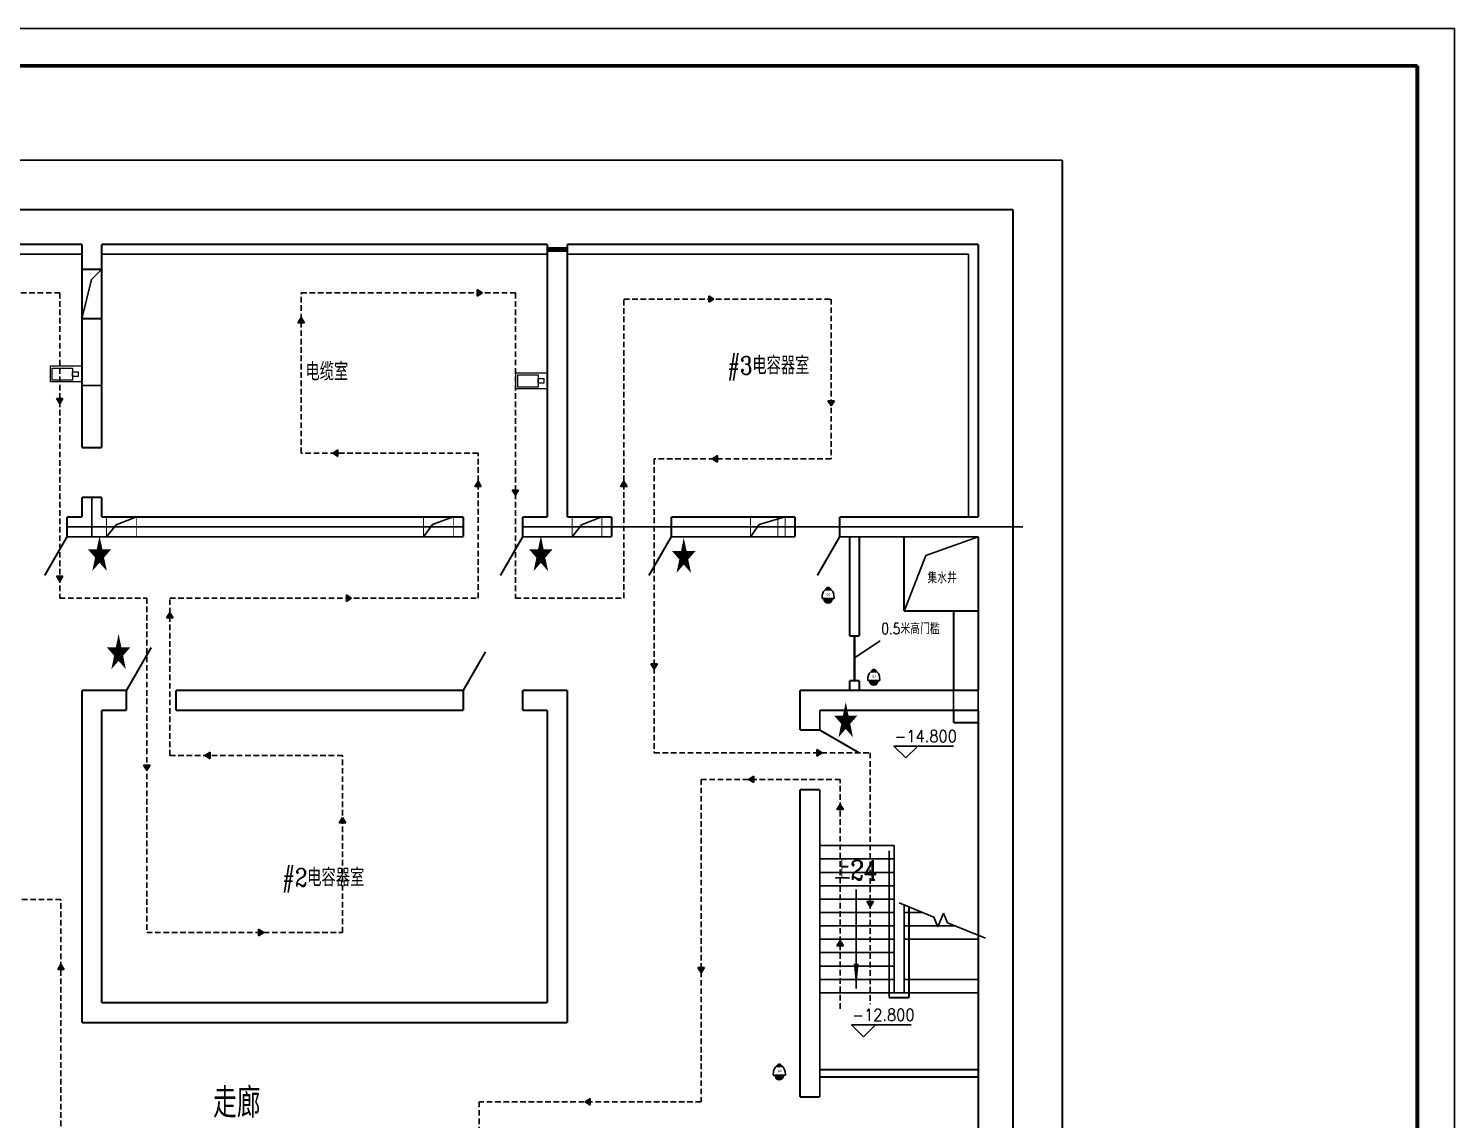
# Model space of a CAD drawing. Header units: millimetres. Extents: x -70627 to 13473, y 10065 to 69465.
# Drawn here: x -24925 to 13473, y 40108 to 69465 of the extents above; entities that cross this region are included whole.
import ezdxf
from ezdxf.enums import TextEntityAlignment as Align

# ---------------------------------------------------------------- set-up
doc = ezdxf.new("R2010")
doc.units = ezdxf.units.MM
for name, pattern in [('CEN', [34.5, 32, -1, 0.5, -1]), ('DASHED', [0.75, 0.5, -0.25]), ('HID4', [2, 1, -1])]:
    doc.linetypes.add(name, pattern=pattern)
doc.layers.add('$TD_AUDIT_GENERATED_(155)', color=7, linetype='Continuous', plot=False)
doc.layers.add('$TD_AUDIT_GENERATED_(3A53)', color=7, linetype='Continuous', plot=False)
doc.layers.add('$TD_AUDIT_GENERATED_(3A55)', color=250, linetype='Continuous', lineweight=18)
for name, color, linetype in [('$TD_AUDIT_GENERATED_(3A56)', 3, 'Continuous'), ('$TD_AUDIT_GENERATED_(5F)', 102, 'Continuous'), ('2', 2, 'Continuous'), ('CEN', 1, 'CEN'), ('HID4', 3, 'HID4'), ('Lz3_autosign', 7, 'Continuous'), ('tk', 7, 'Continuous')]:
    doc.layers.add(name, color=color, linetype=linetype)
doc.styles.add('$TD_AUDIT_GENERATED_(152)', font='', dxfattribs={"width": 0.75})
doc.styles.add('$TD_AUDIT_GENERATED_(174D)', font='', dxfattribs={"width": 0.9})
doc.styles.add('1', font='ROMANC.shx', dxfattribs={"width": 0.7, "bigfont": 'HZTXT1.shx'})
doc.styles.add('sepd.yb2', font='sepd_gbe.shx', dxfattribs={"width": 0.8, "bigfont": 'sepd_gbc.shx'})
doc.styles.add('sepd_yb2', font='sepd_gbe.shx', dxfattribs={"width": 0.8, "bigfont": 'sepd_gbc.shx'})
doc.styles.get("Standard").update_dxf_attribs({"font": ''})
doc.styles.add('TBZT', font='')
doc.styles.get('$TD_AUDIT_GENERATED_(152)').set_extended_font_data('SimSun')
doc.styles.get('$TD_AUDIT_GENERATED_(174D)').set_extended_font_data('SimSun')
doc.styles.get('Standard').set_extended_font_data('SimSun')
doc.styles.get('TBZT').set_extended_font_data('SimSun')

# ---------------------------------------------------------------- blocks, each defined once
blk = doc.blocks.new('$TD_AUDIT_GENERATED_(243E)')
at = {"layer": '$TD_AUDIT_GENERATED_(3A53)'}
blk.add_lwpolyline([(29.24, 625.31), (870.24, 625.31), (870.24, 31.31), (29.24, 31.31)], close=True, dxfattribs=at)
at = {"layer": 'tk', "const_width": 1}
for points in [[(860.24, 615.31), (54.24, 615.31)], [(860.24, 41.31), (860.24, 615.31)]]:
    blk.add_lwpolyline(points, dxfattribs=at)
at = {"layer": 'tk'}
blk.add_lwpolyline([(54.24, 615.31), (860.24, 615.31), (860.24, 41.31), (54.24, 41.31)], close=True, dxfattribs=at)
at = {"layer": '$TD_AUDIT_GENERATED_(155)', "style": 'sepd_yb2', "flags": 1}
for tag, p in [('{LZCO-CB-W70-H36}', (140.29, 41.24)), ('{LZCO-ZZ-W63-H35-D10}', (528.73, 41.31))]:
    blk.add_attdef(tag, text='', height=4, dxfattribs=at).set_placement(p, align=Align.BOTTOM_RIGHT)
at = {"layer": 'tk', "style": 'sepd_yb2'}
for tag, height, p in [('\\M+5B9A4\\M+5B3CC1', 4, (779.7, 105.96)), ('\\M+5B9A4\\M+5B3CC', 6, (779.26, 103.63)), ('\\M+5B9A4\\M+5B3CC2', 4, (779.11, 101.38)), ('\\M+5BDD7\\M+5B6CE', 6, (833.05, 103.16)), ('\\M+5CDBC\\M+5C3FB1', 6, (820.24, 78.31)), ('\\M+5CDBC\\M+5C3FB', 6, (820.24, 74.31)), ('\\M+5CDBC\\M+5C3FB2', 6, (820.24, 70.31)), ('\\M+5B1C8\\M+5C0FD', 5, (740.37, 45.81)), ('\\M+5C8D5\\M+5C6DA', 5, (770.17, 45.81)), ('\\M+5CDBC\\M+5BAC5', 5, (827.28, 46.04))]:
    blk.add_attdef(tag, text='', height=height, dxfattribs=at).set_placement(p, align=Align.MIDDLE_CENTER)
at = {"layer": 'tk', "flags": 3}
for tag, height, style, width, p in [('N\\M+5C5FA\\M+5D7BC_T6_H7', 2, '$TD_AUDIT_GENERATED_(174D)', 0.8, (758.17, 93.99)), ('N\\M+5C5FA\\M+5D7BC\\M+5C8D5\\M+5C6DA_T5_H1.5', 1.5, 'TBZT', 0.65, (774.04, 93.96)), ('N\\M+5C9F3\\M+5BACB\\M+5D2BB_T6_H7', 2, '$TD_AUDIT_GENERATED_(174D)', 0.8, (758.17, 85.99)), ('N\\M+5C9F3\\M+5BACB\\M+5D2BB\\M+5C8D5\\M+5C6DA_T5_H1.5', 1.5, 'TBZT', 0.65, (774.05, 86.15)), ('N\\M+5C9F3\\M+5BACB\\M+5B6FE_T6_H7', 2, '$TD_AUDIT_GENERATED_(174D)', 0.8, (758.17, 77.99)), ('N\\M+5C9F3\\M+5BACB\\M+5B6FE\\M+5C8D5\\M+5C6DA_T5_H1.5', 1.5, 'TBZT', 0.65, (773.93, 78.11)), ('N\\M+5D0A3\\M+5BACB_T6_H7', 2, '$TD_AUDIT_GENERATED_(174D)', 0.8, (758.28, 69.99)), ('N\\M+5D0A3\\M+5BACB\\M+5C8D5\\M+5C6DA_T5_H1.5', 1.5, 'TBZT', 0.65, (773.94, 69.85)), ('N\\M+5C9E8\\M+5BCC6_T6_H7', 2, '$TD_AUDIT_GENERATED_(174D)', 0.8, (758.17, 61.99)), ('N\\M+5C9E8\\M+5BCC6\\M+5C8D5\\M+5C6DA_T5_H1.5', 1.5, 'TBZT', 0.65, (773.5, 62.19)), ('N\\M+5D6C6\\M+5CDBC_T6_H7', 2, '$TD_AUDIT_GENERATED_(174D)', 0.8, (758.06, 53.99)), ('N\\M+5D6C6\\M+5CDBC\\M+5C8D5\\M+5C6DA_T5_H1.5', 1.5, 'TBZT', 0.65, (773.61, 54.1))]:
    blk.add_attdef(tag, text='', height=height, dxfattribs=dict(at, style=style, width=width)).set_placement(p, align=Align.MIDDLE_CENTER)
at = {"layer": 'tk', "style": '$TD_AUDIT_GENERATED_(152)', "width": 0.8, "flags": 3}
for tag, p in [('LZCO_NCB-W70-H36_T7', (143.8, 77.31)), ('LZCO_NZZ-W63-H35_T7', (528.73, 76.31))]:
    blk.add_attdef(tag, text='', height=3, dxfattribs=at).set_placement(p, align=Align.TOP_RIGHT)
blk.add_attdef('LZHQINS_N5__0__\\M+5BBE1\\M+5C7A9\\M+5C0B8.DWG__0__1_T8', text='', height=3, dxfattribs=at).set_placement((720.24, 41.31), align=Align.BOTTOM_RIGHT)
blk.add_attdef('LZFRAME', (812.74, 35.32), '', height=3, dxfattribs=at)
blk = doc.blocks.new('A$C037769D6')
at = {"color": 40}
for p, q in [((1.13, 4.18), (0.96, 3.91)), ((1.13, 4.18), (1.49, 4.56)), ((1.13, 4.18), (2.4, 4.18)), ((2.03, 4.56), (1.49, 4.56)), ((2.4, 4.18), (2.03, 4.56)), ((2.4, 4.18), (2.57, 3.91)), ((0, 1.38), (3.52, 1.38)), ((0.27, 1.27), (0.27, 1.38)), ((0.33, 1.22), (0.27, 1.27)), ((3.26, 1.27), (0.27, 1.27)), ((0.33, 1.22), (3.2, 1.22)), ((2.62, 3.89), (0.91, 3.89)), ((0.96, 3.91), (2.57, 3.91)), ((1.11, 0.76), (1.11, 1.21)), ((1.54, 0.91), (1.54, 0.46)), ((1.95, 0.92), (1.95, 0.46)), ((2.38, 0.75), (2.38, 1.21)), ((3.2, 1.22), (3.26, 1.27)), ((3.26, 1.27), (3.26, 1.38))]:
    blk.add_line(p, q, dxfattribs=at)
blk.add_circle((1.74, 0.58), 0.143, dxfattribs=at)
for centre, radius, start, end in [((1.75, 1.21), 1.21, 179.6579, 359.6579), ((1.76, -0.19), 1.14, 56.806, 124.8836), ((1.76, -0.2), 1.14, 56.806, 124.8836), ((1.74, 0.76), 0.637, 179.6579, 359.6579), ((1.74, 0.46), 0.207, 179.6579, 359.6579)]:
    blk.add_arc(centre, radius, start, end, dxfattribs=at)
for points in [[(0.91, 3.89), (0.8, 3.83), (0.41, 3.39), (-0.04, 2.63), (0, 1.38), (0, 1.38)], [(2.62, 3.89), (2.72, 3.83), (3.11, 3.39), (3.51, 2.63), (3.52, 1.38), (3.52, 1.38)]]:
    blk.add_open_spline(points, degree=3, knots=[0, 0, 0, 0, 25.727261, 168.204352, 179.008047, 179.008047, 179.008047, 179.008047], dxfattribs=at)
for p in [(0.16, 2.75), (3.34, 2.74)]:
    blk.add_point(p, dxfattribs=at)
at = {"layer": '$TD_AUDIT_GENERATED_(3A55)', "color": 40, "lineweight": -3, "ltscale": 50, "insert": (1.28, 2.95), "char_height": 0.7076, "width": 1504.6269, "attachment_point": 1}
blk.add_mtext('{\\fSimSun|b0|i0|c134|p2;\\C5;QJ}', dxfattribs=at)

msp = doc.modelspace()

# ---------------------------------------------------------------- hatches: boundary and pattern name
at = {"layer": 'Lz3_autosign'}
for points in [[(-12702, 62352), (-12842, 62263), (-12842, 62441)], [(-6468, 62187), (-6608, 62098), (-6608, 62275)], [(-17584, 61686), (-17496, 61546), (-17673, 61546)], [(-24086, 59366), (-23997, 59506), (-24175, 59506)], [(-3310, 59310), (-3221, 59450), (-3399, 59450)], [(-16733, 58042), (-16594, 57953), (-16594, 58131)], [(-6512, 57883), (-6372, 57795), (-6372, 57972)], [(-12821, 57283), (-12732, 57143), (-12910, 57143)], [(-8893, 57283), (-8804, 57143), (-8981, 57143)], [(-11816, 56904), (-11728, 57043), (-11905, 57043)], [(-24086, 54585), (-23997, 54725), (-24175, 54725)], [(-16224, 54137), (-16364, 54048), (-16364, 54226)], [(-21117, 53751), (-21028, 53611), (-21206, 53611)], [(-8075, 52230), (-7987, 52370), (-8164, 52370)], [(-20174, 49903), (-20034, 49814), (-20034, 49991)], [(-3558, 49977), (-3697, 49888), (-3697, 50065)], [(-21742, 49499), (-21654, 49639), (-21831, 49639)], [(-5538, 49261), (-5398, 49172), (-5398, 49350)], [(-3067, 48587), (-2978, 48447), (-3156, 48447)], [(-16468, 48235), (-16379, 48095), (-16557, 48095)], [(-2260, 45834), (-2171, 45974), (-2349, 45974)], [(-18592, 45141), (-18732, 45052), (-18732, 45230)], [(-3067, 44924), (-2978, 44784), (-3156, 44784)], [(-24051, 44284), (-23963, 44144), (-24140, 44144)], [(-6811, 44058), (-6722, 44198), (-6899, 44198)], [(-9938, 40586), (-9798, 40497), (-9798, 40674)]]:
    msp.add_hatch(color=3, dxfattribs=at).paths.add_polyline_path(points)

# ---------------------------------------------------------------- linework, layer by layer
at = {"layer": '$TD_AUDIT_GENERATED_(5F)', "color": 1, "lineweight": 15}
for p, q in [((-24337, 60385), (-23489, 60385)), ((-24337, 59956), (-24337, 60385)), ((-23489, 60385), (-23489, 59956)), ((-23489, 59956), (-24337, 59956)), ((-11800, 60203), (-10952, 60203)), ((-11800, 59773), (-11800, 60203)), ((-10952, 60203), (-10952, 59773)), ((-10952, 59773), (-11800, 59773))]:
    msp.add_line(p, q, dxfattribs=at)
at = {"layer": '$TD_AUDIT_GENERATED_(5F)', "color": 1, "linetype": 'Continuous', "lineweight": 15, "ltscale": 0.1}
for p, q in [((-24285, 60330), (-23738, 60330)), ((-24285, 59999), (-24285, 60330)), ((-23738, 60330), (-23738, 59999)), ((-23738, 59999), (-24285, 59999)), ((-23738, 60231), (-23584, 60231)), ((-23738, 60102), (-23738, 60231)), ((-23584, 60102), (-23738, 60102)), ((-23584, 60231), (-23584, 60102)), ((-11749, 60148), (-11202, 60148)), ((-11749, 59817), (-11749, 60148)), ((-11202, 60148), (-11202, 59817)), ((-11202, 60048), (-11048, 60048)), ((-11202, 59920), (-11202, 60048)), ((-11048, 59920), (-11202, 59920)), ((-11048, 60048), (-11048, 59920)), ((-11202, 59817), (-11749, 59817))]:
    msp.add_line(p, q, dxfattribs=at)
at = {"color": 7}
for p, q in [((-23231, 62714), (-22955, 62989)), ((-23489, 61655), (-23231, 62714)), ((-22955, 59855), (-23489, 59855)), ((-22822, 55787), (-22568, 56110)), ((-22568, 56110), (-22022, 56321)), ((-14287, 55787), (-14049, 56122)), ((-14049, 56122), (-13486, 56321)), ((-10286, 55787), (-10032, 56110)), ((-10032, 56110), (-9485, 56321)), ((-5485, 55787), (-5247, 56122)), ((-5247, 56122), (-4551, 56321)), ((-766, 55284), (650, 55787)), ((-1350, 53787), (-766, 55284)), ((-19, 50156), (-1620, 50156)), ((-1620, 50156), (-1300, 49836)), ((-1300, 49836), (-979, 50156)), ((-2637, 46300), (-2637, 43632)), ((-546, 45555), (-1479, 45936)), ((-437, 45294), (-546, 45555)), ((-285, 45664), (-437, 45294)), ((-176, 45404), (-285, 45664)), ((-176, 45404), (844, 44987)), ((-1160, 42656), (-2760, 42656)), ((-2760, 42656), (-2440, 42336)), ((-2440, 42336), (-2120, 42656))]:
    msp.add_line(p, q, dxfattribs=at)
at = {"color": 7, "const_width": 53.3}
for points in [[(-23889, 55787), (-24489, 54748)], [(-11619, 55787), (-12219, 54748)], [(-7618, 55787), (-8219, 54748)], [(-3084, 55787), (-3684, 54748)], [(-22288, 51653), (-21622, 52808)], [(-13220, 51653), (-12620, 52692)], [(-2578, 49986), (-3617, 50586)]]:
    msp.add_lwpolyline(points, dxfattribs=at)
at = {"color": 7}
msp.add_lwpolyline([(-2637, 43632, 0, 133, 0), (-2637, 44298, 133, 133, 0)], format="xyseb", dxfattribs=at)
at = {"layer": '2', "color": 7}
for p, q in [((-23489, 63389), (-35491, 63389)), ((-10952, 63389), (-22955, 63389)), ((383, 63389), (-10419, 63389)), ((383, 56321), (383, 63389)), ((-1617, 47479), (-3617, 47479)), ((-1617, 43518), (-1617, 47479)), ((-1617, 47118), (-3617, 47118)), ((-1617, 46758), (-3617, 46758)), ((-1617, 46398), (-3617, 46398)), ((-1617, 46038), (-3617, 46038)), ((-1350, 43518), (-1350, 45884)), ((-1617, 45678), (-3617, 45678)), ((-1617, 45318), (-3617, 45318)), ((-847, 45678), (-1350, 45678)), ((34, 45318), (-1350, 45318)), ((-1617, 44958), (-3617, 44958)), ((650, 44958), (-1350, 44958)), ((-1617, 44598), (-3617, 44598)), ((-1617, 44238), (-3617, 44238)), ((-1617, 43878), (-3617, 43878)), ((650, 43878), (-1350, 43878)), ((650, 43518), (-3617, 43518))]:
    msp.add_line(p, q, dxfattribs=at)
for points, const_width in [([(2917, 65923), (-62964, 65923)], 53.3), ([(2917, 22980), (2917, 65923)], 53.3), ([(1584, 64589), (-61631, 64589)], 53.3), ([(1584, 24313), (1584, 64589)], 53.3), ([(-23489, 63656), (-35491, 63656)], 53.3), ([(-23489, 63656), (-23489, 58188)], 53.3), ([(-10952, 63656), (-22955, 63656)], 53.3), ([(-22955, 63656), (-22955, 58188)], 53.3), ([(-10952, 63656), (-10952, 56321)], 53.3), ([(650, 63656), (-10419, 63656)], 53.3), ([(-10419, 63656), (-10419, 56321)], 53.3), ([(650, 56321), (650, 63656)], 53.3), ([(-22955, 62989), (-23489, 62989)], 53.3), ([(-22955, 61655), (-23489, 61655)], 53.3), ([(-23489, 58188), (-22955, 58188)], 53.3), ([(-23489, 56854), (-23489, 56321)], 53.3), ([(-23489, 56854), (-22955, 56854)], 53.3), ([(-22955, 56854), (-22955, 56321)], 53.3), ([(-23889, 56321), (-23889, 55787)], 53.3), ([(-23889, 56321), (-23489, 56321)], 53.3), ([(-22955, 56321), (-13220, 56321)], 53.3), ([(-22822, 55787), (-22822, 56321)], 26.7), ([(-22022, 55787), (-22022, 56321)], 26.7), ([(-14287, 55787), (-14287, 56321)], 26.7), ([(-13486, 55787), (-13486, 56321)], 26.7), ([(-13220, 56321), (-13220, 55787)], 53.3), ([(-11619, 56321), (-11619, 55787)], 53.3), ([(-11619, 56321), (-10952, 56321)], 53.3), ([(-10419, 56321), (-9219, 56321)], 53.3), ([(-10286, 55787), (-10286, 56321)], 26.7), ([(-9485, 55787), (-9485, 56321)], 26.7), ([(-9219, 56321), (-9219, 55787)], 53.3), ([(-7618, 56321), (-7618, 55787)], 53.3), ([(-7618, 56321), (-4284, 56321)], 53.3), ([(-5485, 55787), (-5485, 56321)], 26.7), ([(-4751, 55787), (-4751, 56321)], 26.7), ([(-4551, 55787), (-4551, 56321)], 26.7), ([(-4284, 55787), (-4284, 56321)], 53.3), ([(-3084, 55787), (-3084, 56321)], 53.3), ([(-3084, 56321), (650, 56321)], 53.3), ([(-23889, 55787), (-13220, 55787)], 53.3), ([(-11619, 55787), (-9219, 55787)], 53.3), ([(-7618, 55787), (-4284, 55787)], 53.3), ([(-3084, 55787), (650, 55787)], 53.3), ([(-2817, 53120), (-2817, 55787)], 53.3), ([(-2551, 53120), (-2551, 55787)], 53.3), ([(-1350, 53787), (-1350, 55787)], 53.3), ([(-1350, 55787), (650, 55787)], 53.3), ([(650, 51653), (650, 55787)], 53.3), ([(650, 53787), (650, 55787)], 53.3), ([(-1350, 53787), (650, 53787)], 53.3), ([(-17, 51653), (-17, 53787)], 53.3), ([(-2817, 53120), (-2551, 53120)], 53.3), ([(-2817, 51653), (-2817, 51920)], 53.3), ([(-2817, 51920), (-2551, 51920)], 53.3), ([(-2551, 51653), (-2551, 51920)], 53.3), ([(-23489, 51653), (-23489, 42717)], 53.3), ([(-23489, 51653), (-22288, 51653)], 53.3), ([(-22288, 51653), (-22288, 51119)], 53.3), ([(-20955, 51653), (-20955, 51119)], 53.3), ([(-20955, 51653), (-13220, 51653)], 53.3), ([(-13220, 51653), (-13220, 51119)], 53.3), ([(-11619, 51653), (-10419, 51653)], 53.3), ([(-11619, 51653), (-11619, 51119)], 53.3), ([(-10419, 51653), (-10419, 42717)], 53.3), ([(-4151, 50586), (-4151, 51653)], 53.3), ([(-4151, 51653), (650, 51653)], 53.3), ([(-22955, 51119), (-22288, 51119)], 53.3), ([(-22955, 51119), (-22955, 43251)], 53.3), ([(-20955, 51119), (-13220, 51119)], 53.3), ([(-11619, 51119), (-10952, 51119)], 53.3), ([(-10952, 51119), (-10952, 43251)], 53.3), ([(-3617, 51119), (650, 51119)], 53.3), ([(-3617, 50586), (-3617, 51119)], 53.3), ([(-17, 51119), (-17, 50786)], 53.3), ([(650, 38583), (650, 51119)], 53.3), ([(-17, 50786), (650, 50786)], 53.3), ([(-4151, 50586), (-3617, 50586)], 53.3), ([(-4151, 40717), (-4151, 48986)], 53.3), ([(-4151, 48986), (-3617, 48986)], 53.3), ([(-3617, 40717), (-3617, 48986)], 53.3), ([(-1750, 43384), (-1750, 47343)], 53.3), ([(-1217, 43384), (-1217, 45829)], 53.3), ([(-1217, 43384), (-1750, 43384)], 53.3), ([(-22955, 43251), (-10952, 43251)], 53.3), ([(-23489, 42717), (-10419, 42717)], 53.3), ([(-3617, 41450), (650, 41450)], 53.3), ([(-3617, 41250), (650, 41250)], 53.3), ([(-4151, 40717), (-3617, 40717)], 53.3)]:
    msp.add_lwpolyline(points, dxfattribs=dict(at, const_width=const_width))
at = {"layer": 'CEN', "color": 7}
for p, q in [((-23222, 56854), (-23222, 55787)), ((-23889, 56054), (-13220, 56054)), ((-11619, 56054), (1850, 56054))]:
    msp.add_line(p, q, dxfattribs=at)
at = {"layer": 'HID4', "color": 7}
for p, q in [((-17, 51653), (-17, 51119)), ((650, 51653), (650, 51119))]:
    msp.add_line(p, q, dxfattribs=at)
at = {"layer": 'HID4', "color": 7, "const_width": 133}
msp.add_lwpolyline([(-10419, 63522), (-10952, 63522)], dxfattribs=at)
at = {"layer": 'Lz3_autosign', "color": 3, "linetype": 'DASHED', "ltscale": 300}
for p, q in [((-29854, 62352), (-24086, 62352)), ((-24086, 62352), (-24086, 54137)), ((-17584, 58042), (-17584, 62352)), ((-17584, 62352), (-11816, 62352)), ((-11816, 62352), (-11816, 54137)), ((-8893, 54137), (-8893, 62187)), ((-8893, 62187), (-3310, 62187)), ((-3310, 62187), (-3310, 57883)), ((-12821, 58042), (-17584, 58042)), ((-12821, 54137), (-12821, 58042)), ((-3310, 57883), (-8075, 57883)), ((-8075, 57883), (-8075, 49977)), ((-24086, 54137), (-21742, 54137)), ((-21742, 54137), (-21742, 45141)), ((-21117, 49903), (-21117, 54137)), ((-21117, 54137), (-12821, 54137)), ((-11816, 54137), (-8893, 54137)), ((-8075, 49977), (-2260, 49977)), ((-2260, 49977), (-2260, 43210)), ((-16468, 49903), (-21117, 49903)), ((-16468, 45141), (-16468, 49903)), ((-3067, 49261), (-6811, 49261)), ((-6811, 49261), (-6811, 40586)), ((-3067, 43085), (-3067, 49261)), ((-24051, 46024), (-28093, 46024)), ((-24051, 39926), (-24051, 46024)), ((-21742, 45141), (-16468, 45141)), ((-6811, 40586), (-12786, 40586)), ((-12786, 40586), (-12786, 27267))]:
    msp.add_line(p, q, dxfattribs=at)
at = {"layer": 'Lz3_autosign', "color": 3}
for p, q in [((-12842, 62441), (-12842, 62263)), ((-12702, 62352), (-12842, 62441)), ((-12702, 62352), (-12842, 62263)), ((-6608, 62275), (-6608, 62098)), ((-6468, 62187), (-6608, 62275)), ((-6468, 62187), (-6608, 62098)), ((-17584, 61686), (-17673, 61546)), ((-17673, 61546), (-17496, 61546)), ((-17584, 61686), (-17496, 61546)), ((-24175, 59506), (-23997, 59506)), ((-24086, 59366), (-24175, 59506)), ((-24086, 59366), (-23997, 59506)), ((-3399, 59450), (-3221, 59450)), ((-3310, 59310), (-3399, 59450)), ((-3310, 59310), (-3221, 59450)), ((-16733, 58042), (-16594, 58131)), ((-16733, 58042), (-16594, 57953)), ((-16594, 58131), (-16594, 57953)), ((-6512, 57883), (-6372, 57972)), ((-6512, 57883), (-6372, 57795)), ((-6372, 57972), (-6372, 57795)), ((-12821, 57283), (-12910, 57143)), ((-12821, 57283), (-12732, 57143)), ((-8893, 57283), (-8981, 57143)), ((-8893, 57283), (-8804, 57143)), ((-12910, 57143), (-12732, 57143)), ((-11905, 57043), (-11728, 57043)), ((-11816, 56904), (-11905, 57043)), ((-11816, 56904), (-11728, 57043)), ((-8981, 57143), (-8804, 57143)), ((-24175, 54725), (-23997, 54725)), ((-24086, 54585), (-24175, 54725)), ((-24086, 54585), (-23997, 54725)), ((-16364, 54226), (-16364, 54048)), ((-16224, 54137), (-16364, 54226)), ((-16224, 54137), (-16364, 54048)), ((-21117, 53751), (-21206, 53611)), ((-21206, 53611), (-21028, 53611)), ((-21117, 53751), (-21028, 53611)), ((-8164, 52370), (-7987, 52370)), ((-8075, 52230), (-8164, 52370)), ((-8075, 52230), (-7987, 52370)), ((-20174, 49903), (-20034, 49991)), ((-20034, 49991), (-20034, 49814)), ((-3697, 50065), (-3697, 49888)), ((-3558, 49977), (-3697, 50065)), ((-3558, 49977), (-3697, 49888)), ((-21831, 49639), (-21654, 49639)), ((-21742, 49499), (-21831, 49639)), ((-21742, 49499), (-21654, 49639)), ((-20174, 49903), (-20034, 49814)), ((-5538, 49261), (-5398, 49350)), ((-5538, 49261), (-5398, 49172)), ((-5398, 49350), (-5398, 49172)), ((-3067, 48587), (-3156, 48447)), ((-3156, 48447), (-2978, 48447)), ((-3067, 48587), (-2978, 48447)), ((-16468, 48235), (-16557, 48095)), ((-16557, 48095), (-16379, 48095)), ((-16468, 48235), (-16379, 48095)), ((-2349, 45974), (-2171, 45974)), ((-2260, 45834), (-2349, 45974)), ((-2260, 45834), (-2171, 45974)), ((-18732, 45230), (-18732, 45052)), ((-18592, 45141), (-18732, 45230)), ((-18592, 45141), (-18732, 45052)), ((-3067, 44924), (-3156, 44784)), ((-3156, 44784), (-2978, 44784)), ((-3067, 44924), (-2978, 44784)), ((-24051, 44284), (-24140, 44144)), ((-24051, 44284), (-23963, 44144)), ((-6899, 44198), (-6722, 44198)), ((-6811, 44058), (-6899, 44198)), ((-6811, 44058), (-6722, 44198)), ((-24140, 44144), (-23963, 44144)), ((-9938, 40586), (-9798, 40674)), ((-9938, 40586), (-9798, 40497)), ((-9798, 40674), (-9798, 40497))]:
    msp.add_line(p, q, dxfattribs=at)
at = {"layer": 'Lz3_autosign'}
msp.add_line((-2684, 52535), (-1993, 52985), dxfattribs=at)
at = {"layer": 'Lz3_autosign', "const_width": 60}
msp.add_lwpolyline([(-2684, 51920), (-2684, 53120)], dxfattribs=at)

# ---------------------------------------------------------------- block references
at = {"layer": '$TD_AUDIT_GENERATED_(3A56)', "xscale": 92.60999999999997, "yscale": 92.60999999999997, "zscale": 92.60999999999997}
for p in [(-3555, 54003), (-4871, 41175)]:
    msp.add_blockref('A$C037769D6', p, dxfattribs=at)
at = {"layer": '$TD_AUDIT_GENERATED_(3A56)', "color": 1, "xscale": 92.60999999999997, "yscale": 92.60999999999997, "zscale": 92.60999999999997}
msp.add_blockref('A$C037769D6', (-2325, 51796), dxfattribs=at)
at = {"xscale": 100, "yscale": 100, "zscale": 100}
msp.add_blockref('$TD_AUDIT_GENERATED_(243E)', (-73551, 6934), dxfattribs=at)

# ---------------------------------------------------------------- texts
at = {"color": 7, "style": '1', "width": 0.8}
for s, height, p in [('#3\\M+5B5E7\\M+5C8DD\\M+5C6F7\\M+5CAD2', 480.11, (-6109, 60158)), ('\\M+5B5E7\\M+5C0C2\\M+5CAD2', 480.11, (-17468, 59993)), ('#2\\M+5B5E7\\M+5C8DD\\M+5C6F7\\M+5CAD2', 480.11, (-18095, 46380)), ('\\M+5C9CF24', 533.5, (-3223, 46554)), ('\\M+5D7DF\\M+5C0C8', 800.18, (-19957, 40157))]:
    msp.add_text(s, height=height, dxfattribs=at).set_placement(p)
at = {"color": 6, "width": 0.8}
for s, height, style, p in [('\\M+5A1EF', 885.6, 'sepd.yb2', (-23349, 54852)), ('\\M+5A1EF', 885.6, 'sepd.yb2', (-11466, 54848)), ('\\M+5A1EF', 885.6, 'sepd.yb2', (-7617, 54801)), ('\\M+5BCAF\\M+5CBAE\\M+5BEAE', 300, '1', (-722, 54535)), ('0.5\\M+5C3D7\\M+5B8DF\\M+5C3C5\\M+5BCF7', 300, '1', (-1961, 53167)), ('\\M+5A1EF', 885.6, 'sepd.yb2', (-22836, 52210)), ('\\M+5A1EF', 885.6, 'sepd.yb2', (-3256, 50377))]:
    msp.add_text(s, height=height, dxfattribs=dict(at, style=style)).set_placement(p)
at = {"color": 7, "style": '1', "width": 0.9}
for tag, p in [('-14.800', (-766, 50263)), ('-12.800', (-1906, 42762))]:
    msp.add_attdef(tag, text='', height=320, dxfattribs=at).set_placement(p, align=Align.CENTER)

doc.saveas('drawing.dxf')
